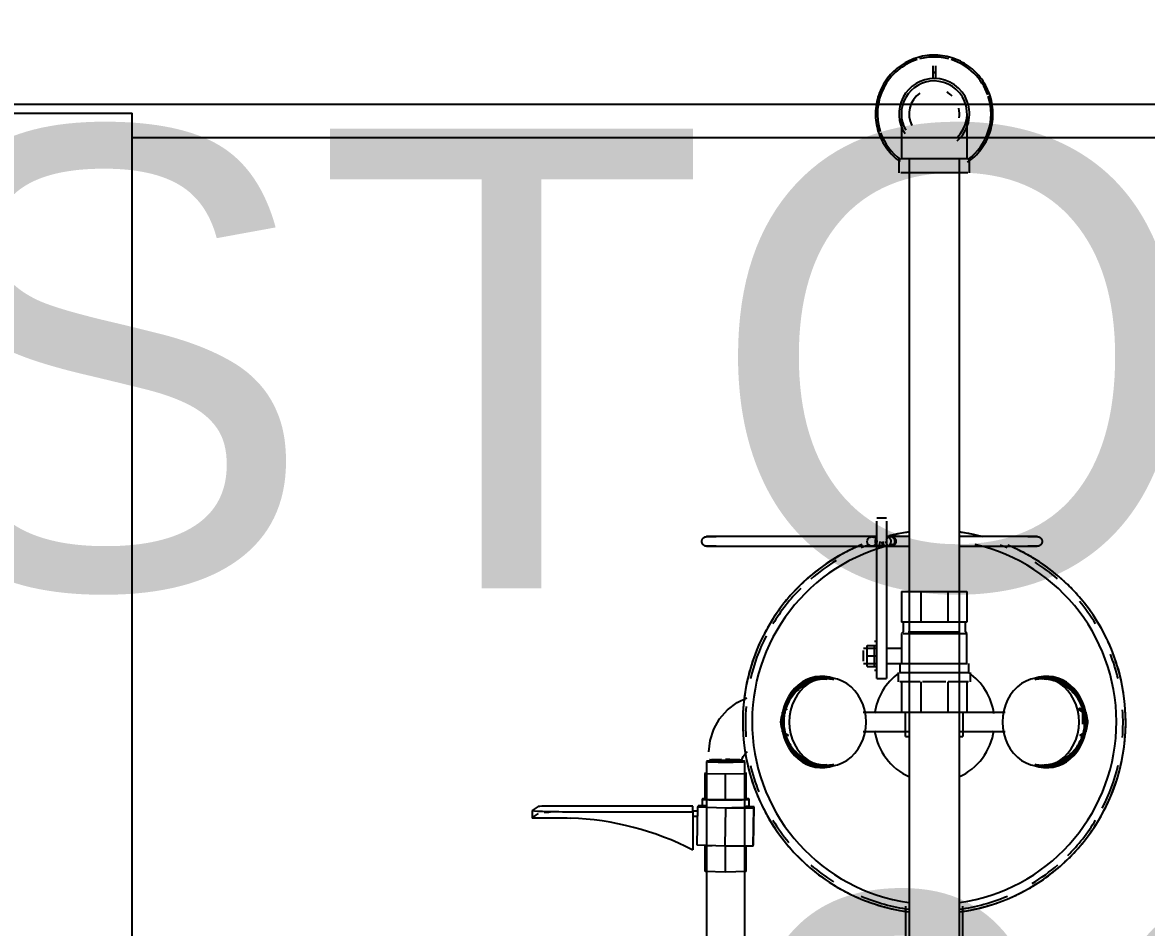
# Model space of a CAD drawing. Extents: x 15525 to 50715, y -3252 to 56414.
# Drawn here: x 38454 to 39199, y 22916 to 23516 of the extents above; entities that cross this region are included whole.
import ezdxf

# ---------------------------------------------------------------- set-up
doc = ezdxf.new("R2010")
doc.units = 0
doc.header["$MEASUREMENT"] = 0
for name, color, linetype in [('A-Wall__Brick', 7, 'CONTINUOUS'), ('H-Fixtures__Sink', 252, 'CONTINUOUS'), ('RM$', 7, 'CONTINUOUS'), ('RM$TXT', 4, 'CONTINUOUS')]:
    doc.layers.add(name, color=color, linetype=linetype)
doc.styles.add('Arial', font='arial.ttf')

msp = doc.modelspace()

# ---------------------------------------------------------------- linework, layer by layer
at = {"layer": 'A-Wall__Brick'}
for p in [(38388.62, 23456.12), (38526.62, 22636.12)]:
    msp.add_line(p, (38526.62, 23456.12), dxfattribs=at)
at = {"layer": 'H-Fixtures__Sink'}
for p, q in [((39057.82, 23485.42), (39057.82, 23487.54)), ((39057.82, 23485.42), (39057.82, 23487.54)), ((39057.82, 23484.39), (39057.82, 23485.42)), ((39057.82, 23484.39), (39057.82, 23485.42)), ((39057.82, 23483.05), (39057.82, 23484.39)), ((39057.82, 23483.05), (39057.82, 23484.39)), ((39057.82, 23482.44), (39057.82, 23483.05)), ((39057.82, 23483.05), (39059.41, 23483.05)), ((39057.82, 23482.44), (39057.82, 23483.05)), ((39059.41, 23483.05), (39057.82, 23483.05)), ((39057.82, 23478.78), (39057.82, 23482.44)), ((39057.82, 23478.78), (39057.82, 23482.44)), ((39059.41, 23487.54), (39059.41, 23485.42)), ((39059.41, 23487.54), (39059.41, 23485.42)), ((39059.41, 23485.42), (39059.41, 23484.39)), ((39059.41, 23485.42), (39059.41, 23484.39)), ((39059.41, 23484.39), (39059.41, 23483.05)), ((39059.41, 23484.39), (39059.41, 23483.05)), ((39059.41, 23483.05), (39059.41, 23482.44)), ((39059.41, 23483.05), (39059.41, 23482.44)), ((39059.41, 23482.44), (39059.41, 23478.78)), ((39059.41, 23482.44), (39059.41, 23478.78)), ((39035.23, 23425.97), (39035.23, 23416.45)), ((39036.37, 23425.97), (39058.62, 23425.97)), ((39041.92, 23425.97), (39041.92, 22853.56)), ((39058.62, 23425.97), (39080.86, 23425.97)), ((39075.32, 22853.56), (39075.32, 23425.97)), ((39082.01, 23416.45), (39082.01, 23425.97)), ((39058.62, 23416.45), (39036.37, 23416.45)), ((39080.86, 23416.45), (39058.62, 23416.45)), ((39026.87, 23187.53), (39020.52, 23187.53)), ((39020.52, 23172.2), (39020.52, 23185.67)), ((39020.52, 23185.67), (39020.52, 23185.67)), ((39026.87, 23185.67), (39026.87, 23185.67)), ((39026.87, 23185.67), (39026.87, 23172.2)), ((39017.34, 23175.33), (38908.54, 23175.33)), ((38908.54, 23168.98), (39017.34, 23168.98)), ((39020.52, 23175.33), (38914.04, 23175.33)), ((38914.04, 23168.98), (39042.49, 23168.98)), ((39020.52, 23163.22), (39020.52, 23172.2)), ((39020.52, 23172.2), (39020.52, 23172.2)), ((39020.52, 23168.99), (39020.52, 23172.2)), ((39022.21, 23168.98), (39042.49, 23168.98)), ((39042.49, 23175.33), (39026.87, 23175.33)), ((39042.49, 23175.33), (39026.87, 23175.33)), ((39029.55, 23175.33), (39026.87, 23175.33)), ((39026.87, 23172.2), (39026.87, 23163.22)), ((39026.87, 23172.2), (39026.87, 23172.2)), ((39026.87, 23172.2), (39026.87, 23168.99)), ((39026.87, 23168.98), (39029.55, 23168.98)), ((39126.14, 23175.33), (39074.75, 23175.33)), ((39120.64, 23175.33), (39074.75, 23175.33)), ((39074.75, 23168.98), (39126.14, 23168.98)), ((39074.75, 23168.98), (39120.64, 23168.98)), ((39020.52, 23081.27), (39020.52, 23163.22)), ((39026.87, 23163.22), (39026.87, 23081.27)), ((39036.99, 23139.04), (39049.66, 23139.04)), ((39036.99, 23139.04), (39036.99, 23118.72)), ((39049.66, 23139.04), (39067.58, 23139.04)), ((39049.66, 23139.04), (39049.66, 23118.72)), ((39067.58, 23139.04), (39080.25, 23139.04)), ((39067.58, 23139.04), (39067.58, 23118.72)), ((39080.25, 23139.04), (39080.25, 23118.72)), ((39049.66, 23118.72), (39036.99, 23118.72)), ((39037.98, 23118.72), (39037.98, 23112.18)), ((39067.58, 23118.72), (39049.66, 23118.72)), ((39080.25, 23118.72), (39067.58, 23118.72)), ((39079.26, 23112.18), (39079.26, 23118.72)), ((39037.98, 23112.18), (39036.9, 23111.1)), ((39036.9, 23111.1), (39036.9, 23091.29)), ((39037.96, 23111.1), (39058.62, 23111.1)), ((39041.42, 23112.18), (39058.62, 23112.18)), ((39058.62, 23112.18), (39075.82, 23112.18)), ((39058.62, 23111.1), (39079.27, 23111.1)), ((39080.34, 23111.1), (39079.26, 23112.18)), ((39080.34, 23091.29), (39080.34, 23111.1)), ((39014.17, 23096.24), (39014.17, 23103.22)), ((39014.17, 23103.22), (39020.52, 23103.22)), ((39020.52, 23105.76), (39018.93, 23105.76)), ((39018.93, 23096.24), (39018.93, 23102.97)), ((39020.52, 23101.18), (39011.75, 23101.18)), ((39011.75, 23096.24), (39011.75, 23099.73)), ((39011.75, 23092.74), (39011.75, 23096.24)), ((39014.17, 23089.25), (39014.17, 23096.24)), ((39014.17, 23096.24), (39020.52, 23096.24)), ((39018.93, 23089.5), (39018.93, 23096.24)), ((39036.99, 23101.18), (39026.87, 23101.18)), ((39036.99, 23099.73), (39036.99, 23096.24)), ((39036.99, 23096.24), (39036.99, 23092.74)), ((39011.75, 23091.29), (39020.52, 23091.29)), ((39014.17, 23089.25), (39020.52, 23089.25)), ((39018.93, 23086.71), (39020.52, 23086.71)), ((39026.87, 23091.29), (39036.99, 23091.29)), ((39035.76, 23091.29), (39035.76, 23085.32)), ((39036.88, 23091.29), (39058.62, 23091.29)), ((39058.62, 23091.29), (39080.36, 23091.29)), ((39081.48, 23085.32), (39081.48, 23091.29)), ((38984.14, 23082.64), (38983.74, 23082.64)), ((38987.95, 23081.79), (38984.14, 23081.79)), ((39020.52, 23081.27), (39026.87, 23081.27)), ((39034.62, 23085.32), (39034.62, 23078.97)), ((39035.79, 23085.32), (39058.62, 23085.32)), ((39049.29, 23078.97), (39035.79, 23078.97)), ((39036.99, 23078.97), (39036.99, 23058.65)), ((39049.66, 23078.97), (39049.66, 23058.65)), ((39058.62, 23078.97), (39050.95, 23078.97)), ((39058.62, 23085.32), (39081.45, 23085.32)), ((39066.29, 23078.97), (39058.62, 23078.97)), ((39067.58, 23078.97), (39067.58, 23058.65)), ((39081.45, 23078.97), (39067.94, 23078.97)), ((39080.25, 23078.97), (39080.25, 23058.65)), ((39082.62, 23078.97), (39082.62, 23085.32)), ((39133.09, 23081.79), (39129.28, 23081.79)), ((39133.49, 23082.64), (39133.09, 23082.64)), ((38958.03, 23058.84), (38961.35, 23061.05)), ((38958.03, 23046.01), (38958.03, 23058.84)), ((38958.03, 23058.84), (38960.17, 23058.84)), ((39036.99, 23058.77), (39011.6, 23058.77)), ((39049.66, 23058.65), (39036.99, 23058.65)), ((39039.59, 23042.9), (39039.59, 23059.16)), ((39067.58, 23058.65), (39049.66, 23058.65)), ((39080.25, 23058.65), (39067.58, 23058.65)), ((39077.69, 23059.16), (39077.69, 23042.9)), ((39105.63, 23058.77), (39080.25, 23058.77)), ((39157.06, 23058.84), (39153.35, 23061.31)), ((39154.71, 23061.83), (39159.2, 23058.84)), ((39157.06, 23050.91), (39157.06, 23058.84)), ((39159.2, 23058.84), (39157.06, 23058.84)), ((39159.2, 23058.84), (39159.2, 23046.01)), ((38962.29, 23043.16), (38958.03, 23046.01)), ((38958.03, 23046.01), (38960.17, 23046.01)), ((39011.6, 23046.07), (39042.49, 23046.07)), ((39039.59, 23043.22), (39039.59, 23042.9)), ((39039.59, 23042.9), (39042.49, 23042.9)), ((39074.75, 23046.07), (39105.63, 23046.07)), ((39074.75, 23042.9), (39077.69, 23042.9)), ((39077.69, 23042.9), (39077.69, 23043.22)), ((39159.2, 23046.01), (39154.94, 23043.16)), ((39159.2, 23046.01), (39157.06, 23046.01)), ((38907.59, 23026.26), (38907.59, 22873.9)), ((38932.99, 22873.9), (38932.99, 23026.26)), ((38983.74, 23022.2), (38984.14, 23022.2)), ((38984.14, 23023.06), (38987.95, 23023.06)), ((39129.28, 23023.06), (39133.09, 23023.06)), ((39133.09, 23022.2), (39133.49, 23022.2)), ((38906.8, 23018.85), (38906.8, 23018.34)), ((38906.8, 23018.34), (38920.29, 23018.08)), ((38906.8, 23000.98), (38906.8, 23018.34)), ((38920.29, 23018.08), (38933.79, 23018.34)), ((38920.29, 23000.73), (38920.29, 23018.08)), ((38933.79, 23018.34), (38933.79, 23018.85)), ((38933.79, 23000.98), (38933.79, 23018.34)), ((38904.71, 23001.24), (38904.71, 22996.18)), ((38920.29, 23000.73), (38906.8, 23000.98)), ((38933.79, 23000.98), (38920.29, 23000.73)), ((38935.88, 22996.18), (38935.88, 23001.24)), ((38791.92, 22993.78), (38791.92, 22988.93)), ((38795.91, 22996.32), (38791.95, 22993.83)), ((38898.5, 22996.72), (38808.59, 22996.72)), ((38817.32, 22992.94), (38898.5, 22992.94)), ((38898.5, 22992.94), (38898.5, 22996.72)), ((38901.81, 22993.22), (38898.5, 22993.22)), ((38898.5, 22992.94), (38898.5, 22967.56)), ((38898.5, 22990.04), (38901.76, 22990.04)), ((38901.45, 22970.78), (38901.86, 22996.17)), ((38902.04, 22996.78), (38901.86, 22996.17)), ((38901.86, 22996.17), (38920.32, 22995.56)), ((38908.22, 22996.78), (38902.04, 22996.78)), ((38919.91, 22970.17), (38920.32, 22995.56)), ((38920.32, 22995.56), (38938.96, 22995.56)), ((38939.14, 22996.17), (38932.56, 22996.39)), ((38938.55, 22970.17), (38938.96, 22995.56)), ((38938.73, 22970.78), (38939.14, 22996.17)), ((38938.96, 22995.56), (38939.14, 22996.17)), ((38919.91, 22970.17), (38901.45, 22970.78)), ((38906.8, 22970.54), (38911.33, 22970.45)), ((38906.8, 22953.19), (38906.8, 22970.54)), ((38938.55, 22970.17), (38919.91, 22970.17)), ((38920.29, 22952.93), (38920.29, 22970.17)), ((38933.79, 22953.19), (38933.79, 22970.17)), ((38920.29, 22952.93), (38906.8, 22953.19)), ((38933.79, 22953.19), (38920.29, 22952.93)), ((39039.57, 22930.41), (39039.57, 22852.96)), ((39077.67, 22852.96), (39077.67, 22930.41))]:
    msp.add_line(p, q, dxfattribs=at)
at = {"layer": 'H-Fixtures__Sink', "flags": 128}
for points in [[(39058.62, 23494.59), (39057.06, 23494.56), (39055.51, 23494.46), (39053.96, 23494.31), (39052.41, 23494.09), (39050.88, 23493.81), (39049.36, 23493.47), (39047.86, 23493.07), (39046.37, 23492.61), (39044.9, 23492.09), (39043.45, 23491.51), (39042.03, 23490.88), (39040.64, 23490.19), (39039.27, 23489.44), (39037.93, 23488.64), (39036.63, 23487.79), (39035.36, 23486.88), (39034.13, 23485.93), (39032.94, 23484.92), (39031.79, 23483.87), (39030.68, 23482.78), (39029.62, 23481.64), (39028.6, 23480.46), (39027.64, 23479.24), (39026.72, 23477.98), (39025.85, 23476.69), (39025.03, 23475.36), (39024.27, 23474), (39023.57, 23472.61), (39022.92, 23471.2), (39022.32, 23469.76), (39021.79, 23468.29), (39021.31, 23466.81), (39020.89, 23465.31), (39020.54, 23463.79), (39020.24, 23462.27), (39020.01, 23460.73), (39019.84, 23459.18), (39019.73, 23457.62), (39019.68, 23456.07), (39019.69, 23454.51), (39019.77, 23452.95), (39019.91, 23451.4), (39020.11, 23449.86), (39020.37, 23448.32), (39020.69, 23446.8), (39021.08, 23445.29), (39021.52, 23443.8), (39022.03, 23442.32), (39022.59, 23440.87), (39023.21, 23439.44), (39023.88, 23438.04), (39024.62, 23436.66), (39025.4, 23435.32), (39026.24, 23434.01), (39027.13, 23432.73), (39028.08, 23431.49), (39029.07, 23430.29), (39030.1, 23429.13), (39031.19, 23428.01), (39032.31, 23426.93), (39033.48, 23425.9), (39034.69, 23424.92), (39035.94, 23423.99)], [(39080.61, 23423.51), (39081.87, 23424.41), (39083.1, 23425.37), (39084.3, 23426.37), (39085.45, 23427.42), (39086.55, 23428.52), (39087.62, 23429.65), (39088.63, 23430.83), (39089.6, 23432.05), (39090.52, 23433.31), (39091.39, 23434.61), (39092.2, 23435.93), (39092.96, 23437.29), (39093.67, 23438.68), (39094.32, 23440.1), (39094.91, 23441.54), (39095.45, 23443), (39095.92, 23444.48), (39096.34, 23445.98), (39096.7, 23447.5), (39096.99, 23449.03), (39097.23, 23450.57), (39097.4, 23452.12), (39097.51, 23453.67), (39097.56, 23455.23), (39097.54, 23456.78), (39097.47, 23458.34), (39097.33, 23459.89), (39097.13, 23461.44), (39096.86, 23462.97), (39096.54, 23464.49), (39096.16, 23466), (39095.71, 23467.5), (39095.21, 23468.97), (39094.65, 23470.42), (39094.03, 23471.85), (39093.35, 23473.25), (39092.62, 23474.63), (39091.83, 23475.97), (39090.99, 23477.29), (39090.1, 23478.56), (39089.16, 23479.8), (39088.17, 23481.01), (39087.13, 23482.17), (39086.05, 23483.29), (39084.92, 23484.36), (39083.75, 23485.39), (39082.54, 23486.37), (39081.29, 23487.3), (39080.01, 23488.19), (39078.69, 23489.02), (39077.34, 23489.79), (39075.96, 23490.51), (39074.55, 23491.18), (39073.12, 23491.79), (39071.66, 23492.34), (39070.19, 23492.83), (39068.69, 23493.26), (39067.18, 23493.64), (39065.65, 23493.95), (39064.11, 23494.2), (39062.57, 23494.39), (39061.02, 23494.51), (39059.46, 23494.58), (39058.62, 23494.59)], [(39036.83, 23455.65), (39036.83, 23455.62), (39036.83, 23455.55), (39036.83, 23455.43), (39036.83, 23455.27), (39036.83, 23455.05), (39036.83, 23454.8), (39036.83, 23454.49), (39036.83, 23454.14), (39036.83, 23453.74), (39036.83, 23453.3), (39036.83, 23452.82), (39036.83, 23452.29), (39036.83, 23451.72), (39036.83, 23451.11), (39036.83, 23450.46), (39036.83, 23449.77), (39036.83, 23449.05), (39036.83, 23448.28), (39036.83, 23447.48), (39036.83, 23446.65), (39036.83, 23445.78), (39036.83, 23444.88), (39036.83, 23443.95), (39036.83, 23442.99), (39036.83, 23442.01), (39036.83, 23440.99), (39036.83, 23439.96), (39036.83, 23438.9), (39036.83, 23437.82), (39036.83, 23436.72), (39036.83, 23435.61), (39036.83, 23434.48), (39036.83, 23433.34), (39036.83, 23432.18), (39036.83, 23431.02), (39036.83, 23429.84), (39036.83, 23428.66), (39036.83, 23427.48), (39036.83, 23426.29), (39036.83, 23425.97)], [(39080.4, 23425.97), (39080.4, 23427.16), (39080.4, 23428.34), (39080.4, 23429.52), (39080.4, 23430.7), (39080.4, 23431.87), (39080.4, 23433.03), (39080.4, 23434.17), (39080.4, 23435.31), (39080.4, 23436.43), (39080.4, 23437.53), (39080.4, 23438.61), (39080.4, 23439.67), (39080.4, 23440.72), (39080.4, 23441.73), (39080.4, 23442.73), (39080.4, 23443.69), (39080.4, 23444.63), (39080.4, 23445.54), (39080.4, 23446.42), (39080.4, 23447.26), (39080.4, 23448.07), (39080.4, 23448.84), (39080.4, 23449.58), (39080.4, 23450.28), (39080.4, 23450.94), (39080.4, 23451.56), (39080.4, 23452.14), (39080.4, 23452.68), (39080.4, 23453.18), (39080.4, 23453.63), (39080.4, 23454.04), (39080.4, 23454.4), (39080.4, 23454.72), (39080.4, 23454.99), (39080.4, 23455.21), (39080.4, 23455.39), (39080.4, 23455.52), (39080.4, 23455.61), (39080.4, 23455.64)], [(39042.49, 23178.38), (39038.38, 23177.8), (39033.39, 23176.89), (39028.43, 23175.78)], [(39090.99, 23175.22), (39086.53, 23176.32), (39081.55, 23177.33), (39076.54, 23178.15)], [(38904.52, 23172.15), (38904.52, 23172.28), (38904.53, 23172.4), (38904.54, 23172.53), (38904.56, 23172.66), (38904.58, 23172.78), (38904.61, 23172.91), (38904.64, 23173.03), (38904.68, 23173.15), (38904.72, 23173.27), (38904.77, 23173.39), (38904.82, 23173.5), (38904.88, 23173.62), (38904.94, 23173.73), (38905, 23173.84), (38905.07, 23173.94), (38905.14, 23174.05), (38905.22, 23174.15), (38905.3, 23174.24), (38905.39, 23174.34), (38905.48, 23174.43), (38905.57, 23174.52), (38905.67, 23174.6), (38905.77, 23174.68), (38905.87, 23174.75), (38905.98, 23174.82), (38906.08, 23174.89), (38906.2, 23174.95), (38906.31, 23175.01), (38906.42, 23175.06), (38906.54, 23175.11), (38906.66, 23175.15), (38906.78, 23175.19), (38906.9, 23175.23), (38907.03, 23175.26), (38907.15, 23175.28), (38907.28, 23175.3), (38907.4, 23175.31), (38907.53, 23175.32), (38907.66, 23175.33), (38907.69, 23175.33)], [(38907.69, 23168.98), (38907.56, 23168.98), (38907.44, 23168.99), (38907.31, 23169), (38907.19, 23169.02), (38907.06, 23169.04), (38906.94, 23169.07), (38906.81, 23169.1), (38906.69, 23169.14), (38906.57, 23169.18), (38906.46, 23169.23), (38906.34, 23169.28), (38906.23, 23169.33), (38906.11, 23169.4), (38906.01, 23169.46), (38905.9, 23169.53), (38905.8, 23169.6), (38905.7, 23169.68), (38905.6, 23169.76), (38905.5, 23169.85), (38905.41, 23169.94), (38905.33, 23170.03), (38905.24, 23170.13), (38905.17, 23170.23), (38905.09, 23170.33), (38905.02, 23170.44), (38904.95, 23170.54), (38904.89, 23170.65), (38904.83, 23170.77), (38904.78, 23170.88), (38904.73, 23171), (38904.69, 23171.12), (38904.65, 23171.24), (38904.62, 23171.36), (38904.59, 23171.49), (38904.56, 23171.61), (38904.54, 23171.74), (38904.53, 23171.86), (38904.52, 23171.99), (38904.52, 23172.12), (38904.52, 23172.15)], [(38908.54, 23175.33), (38908.42, 23175.33), (38908.31, 23175.33), (38908.2, 23175.33), (38908.11, 23175.33), (38908.02, 23175.33), (38907.95, 23175.33), (38907.88, 23175.33), (38907.82, 23175.33), (38907.78, 23175.33), (38907.74, 23175.33), (38907.71, 23175.33), (38907.7, 23175.33), (38907.69, 23175.33)], [(38907.69, 23175.33), (38907.7, 23175.33), (38907.71, 23175.33), (38907.74, 23175.33), (38907.77, 23175.33), (38907.82, 23175.33), (38907.87, 23175.33), (38907.94, 23175.33), (38908.01, 23175.33), (38908.1, 23175.33), (38908.19, 23175.33), (38908.3, 23175.33), (38908.41, 23175.33), (38908.53, 23175.33), (38908.66, 23175.33), (38908.8, 23175.33), (38908.95, 23175.33), (38909.1, 23175.33), (38909.27, 23175.33), (38909.44, 23175.33), (38909.62, 23175.33), (38909.8, 23175.33), (38910, 23175.33), (38910.19, 23175.33), (38910.4, 23175.33), (38910.61, 23175.33), (38910.83, 23175.33), (38911.05, 23175.33), (38911.27, 23175.33), (38911.51, 23175.33), (38911.74, 23175.33), (38911.98, 23175.33), (38912.22, 23175.33), (38912.47, 23175.33), (38912.71, 23175.33), (38912.96, 23175.33), (38913.21, 23175.33), (38913.47, 23175.33), (38913.72, 23175.33), (38913.97, 23175.33), (38914.04, 23175.33)], [(38914.04, 23168.98), (38913.79, 23168.98), (38913.53, 23168.98), (38913.28, 23168.98), (38913.03, 23168.98), (38912.78, 23168.98), (38912.53, 23168.98), (38912.29, 23168.98), (38912.04, 23168.98), (38911.8, 23168.98), (38911.57, 23168.98), (38911.34, 23168.98), (38911.11, 23168.98), (38910.89, 23168.98), (38910.67, 23168.98), (38910.46, 23168.98), (38910.25, 23168.98), (38910.05, 23168.98), (38909.85, 23168.98), (38909.67, 23168.98), (38909.49, 23168.98), (38909.31, 23168.98), (38909.15, 23168.98), (38908.99, 23168.98), (38908.84, 23168.98), (38908.7, 23168.98), (38908.57, 23168.98), (38908.44, 23168.98), (38908.33, 23168.98), (38908.22, 23168.98), (38908.12, 23168.98), (38908.04, 23168.98), (38907.96, 23168.98), (38907.89, 23168.98), (38907.83, 23168.98), (38907.78, 23168.98), (38907.75, 23168.98), (38907.72, 23168.98), (38907.7, 23168.98), (38907.69, 23168.98)], [(38907.69, 23168.98), (38907.7, 23168.98), (38907.71, 23168.98), (38907.74, 23168.98), (38907.77, 23168.98), (38907.82, 23168.98), (38907.87, 23168.98), (38907.94, 23168.98), (38908.01, 23168.98), (38908.1, 23168.98), (38908.19, 23168.98), (38908.3, 23168.98), (38908.41, 23168.98), (38908.53, 23168.98), (38908.54, 23168.98)], [(39008.46, 23169.08), (39004.52, 23167.32), (38999.97, 23165.07), (38995.51, 23162.63), (38991.16, 23160.02), (38986.91, 23157.24), (38982.77, 23154.29), (38978.76, 23151.17), (38974.88, 23147.9), (38971.13, 23144.48), (38967.51, 23140.9), (38964.05, 23137.19), (38960.73, 23133.34), (38957.58, 23129.36), (38954.58, 23125.26), (38951.75, 23121.04), (38949.09, 23116.71), (38946.61, 23112.28), (38944.31, 23107.75), (38942.18, 23103.14), (38940.25, 23098.44), (38938.5, 23093.67), (38936.95, 23088.83), (38935.59, 23083.94), (38934.43, 23078.99), (38933.47, 23074.01), (38932.7, 23068.99), (38932.14, 23063.94), (38931.78, 23058.87), (38931.63, 23053.79), (38931.67, 23048.71), (38931.92, 23043.64), (38932.37, 23038.58), (38933.03, 23033.54), (38933.88, 23028.54), (38934.94, 23023.57), (38936.19, 23018.64), (38937.64, 23013.78), (38939.28, 23008.97), (38941.12, 23004.23), (38943.14, 22999.57), (38945.34, 22995), (38947.73, 22990.51), (38950.29, 22986.13), (38953.03, 22981.85), (38955.94, 22977.68), (38959.01, 22973.64), (38962.24, 22969.72), (38965.62, 22965.93), (38969.16, 22962.28), (38972.83, 22958.77), (38976.65, 22955.42), (38980.59, 22952.22), (38984.66, 22949.18), (38988.85, 22946.3), (38993.15, 22943.6), (38997.55, 22941.07), (39002.06, 22938.71), (39006.65, 22936.54), (39011.32, 22934.56), (39016.07, 22932.76), (39020.89, 22931.15), (39025.77, 22929.74), (39030.71, 22928.53), (39035.68, 22927.51), (39040.7, 22926.69)], [(39020.52, 23175.33), (39020.3, 23175.33), (39020.09, 23175.33), (39019.88, 23175.33), (39019.68, 23175.33), (39019.49, 23175.33), (39019.3, 23175.33), (39019.12, 23175.33), (39018.95, 23175.33), (39018.78, 23175.33), (39018.63, 23175.33), (39018.48, 23175.33), (39018.34, 23175.33), (39018.21, 23175.33), (39018.08, 23175.33), (39017.97, 23175.33), (39017.86, 23175.33), (39017.77, 23175.33), (39017.68, 23175.33), (39017.6, 23175.33), (39017.54, 23175.33), (39017.48, 23175.33), (39017.43, 23175.33), (39017.39, 23175.33), (39017.37, 23175.33), (39017.35, 23175.33), (39017.34, 23175.33)], [(39017.34, 23168.98), (39017.35, 23168.98), (39017.36, 23168.98), (39017.39, 23168.98), (39017.42, 23168.98), (39017.47, 23168.98), (39017.53, 23168.98), (39017.59, 23168.98), (39017.67, 23168.98), (39017.75, 23168.98), (39017.84, 23168.98), (39017.95, 23168.98), (39018.06, 23168.98), (39018.18, 23168.98), (39018.31, 23168.98), (39018.45, 23168.98), (39018.6, 23168.98), (39018.76, 23168.98), (39018.92, 23168.98), (39019.09, 23168.98), (39019.27, 23168.98), (39019.45, 23168.98), (39019.65, 23168.98), (39019.85, 23168.98), (39020.05, 23168.98), (39020.26, 23168.98), (39020.48, 23168.98), (39020.52, 23168.98)], [(39026.87, 23168.98), (39027.09, 23168.98), (39027.3, 23168.98), (39027.5, 23168.98), (39027.7, 23168.98), (39027.9, 23168.98), (39028.08, 23168.98), (39028.26, 23168.98), (39028.44, 23168.98), (39028.6, 23168.98), (39028.76, 23168.98), (39028.91, 23168.98), (39029.05, 23168.98), (39029.18, 23168.98), (39029.3, 23168.98), (39029.42, 23168.98), (39029.52, 23168.98), (39029.62, 23168.98), (39029.71, 23168.98), (39029.78, 23168.98), (39029.85, 23168.98), (39029.91, 23168.98), (39029.95, 23168.98), (39029.99, 23168.98), (39030.02, 23168.98), (39030.04, 23168.98), (39030.04, 23168.98)], [(39030.04, 23175.33), (39030.04, 23175.33), (39030.02, 23175.33), (39030, 23175.33), (39029.96, 23175.33), (39029.92, 23175.33), (39029.86, 23175.33), (39029.8, 23175.33), (39029.72, 23175.33), (39029.64, 23175.33), (39029.54, 23175.33), (39029.44, 23175.33), (39029.33, 23175.33), (39029.2, 23175.33), (39029.07, 23175.33), (39028.93, 23175.33), (39028.79, 23175.33), (39028.63, 23175.33), (39028.47, 23175.33), (39028.3, 23175.33), (39028.12, 23175.33), (39027.93, 23175.33), (39027.74, 23175.33), (39027.54, 23175.33), (39027.33, 23175.33), (39027.12, 23175.33), (39026.91, 23175.33)], [(39029.55, 23175.33), (39029.65, 23175.33), (39029.73, 23175.33), (39029.8, 23175.33), (39029.87, 23175.33), (39029.92, 23175.33), (39029.97, 23175.33), (39030, 23175.33), (39030.02, 23175.33), (39030.04, 23175.33)], [(39030.04, 23168.98), (39030.04, 23168.98), (39030.02, 23168.98), (39030, 23168.98), (39029.96, 23168.98), (39029.92, 23168.98), (39029.86, 23168.98), (39029.8, 23168.98), (39029.72, 23168.98), (39029.64, 23168.98), (39029.55, 23168.98)], [(39030.04, 23175.33), (39030.17, 23175.32), (39030.3, 23175.32), (39030.42, 23175.3), (39030.55, 23175.29), (39030.67, 23175.26), (39030.8, 23175.23), (39030.92, 23175.2), (39031.04, 23175.16), (39031.16, 23175.12), (39031.28, 23175.08), (39031.4, 23175.02), (39031.51, 23174.97), (39031.62, 23174.91), (39031.73, 23174.84), (39031.84, 23174.77), (39031.94, 23174.7), (39032.04, 23174.62), (39032.14, 23174.54), (39032.23, 23174.45), (39032.32, 23174.36), (39032.41, 23174.27), (39032.49, 23174.17), (39032.57, 23174.07), (39032.64, 23173.97), (39032.71, 23173.87), (39032.78, 23173.76), (39032.84, 23173.65), (39032.9, 23173.53), (39032.95, 23173.42), (39033, 23173.3), (39033.05, 23173.18), (39033.08, 23173.06), (39033.12, 23172.94), (39033.15, 23172.82), (39033.17, 23172.69), (39033.19, 23172.57), (39033.2, 23172.44), (39033.21, 23172.31), (39033.22, 23172.19), (39033.22, 23172.15)], [(39033.22, 23172.15), (39033.22, 23172.02), (39033.21, 23171.9), (39033.2, 23171.77), (39033.18, 23171.65), (39033.15, 23171.52), (39033.13, 23171.4), (39033.09, 23171.27), (39033.06, 23171.15), (39033.01, 23171.03), (39032.97, 23170.91), (39032.92, 23170.8), (39032.86, 23170.68), (39032.8, 23170.57), (39032.73, 23170.46), (39032.66, 23170.36), (39032.59, 23170.25), (39032.51, 23170.15), (39032.43, 23170.06), (39032.34, 23169.96), (39032.26, 23169.87), (39032.16, 23169.79), (39032.07, 23169.7), (39031.97, 23169.62), (39031.86, 23169.55), (39031.76, 23169.48), (39031.65, 23169.41), (39031.54, 23169.35), (39031.43, 23169.29), (39031.31, 23169.24), (39031.19, 23169.19), (39031.07, 23169.15), (39030.95, 23169.11), (39030.83, 23169.08), (39030.71, 23169.05), (39030.58, 23169.02), (39030.46, 23169), (39030.33, 23168.99), (39030.2, 23168.98), (39030.08, 23168.98), (39030.04, 23168.98)], [(39120.64, 23175.33), (39120.9, 23175.33), (39121.15, 23175.33), (39121.4, 23175.33), (39121.66, 23175.33), (39121.91, 23175.33), (39122.15, 23175.33), (39122.4, 23175.33), (39122.64, 23175.33), (39122.88, 23175.33), (39123.12, 23175.33), (39123.35, 23175.33), (39123.58, 23175.33), (39123.8, 23175.33), (39124.02, 23175.33), (39124.23, 23175.33), (39124.44, 23175.33), (39124.64, 23175.33), (39124.83, 23175.33), (39125.02, 23175.33), (39125.2, 23175.33), (39125.37, 23175.33), (39125.54, 23175.33), (39125.7, 23175.33), (39125.85, 23175.33), (39125.99, 23175.33), (39126.12, 23175.33), (39126.24, 23175.33), (39126.36, 23175.33), (39126.47, 23175.33), (39126.56, 23175.33), (39126.65, 23175.33), (39126.73, 23175.33), (39126.8, 23175.33), (39126.85, 23175.33), (39126.9, 23175.33), (39126.94, 23175.33), (39126.97, 23175.33), (39126.99, 23175.33), (39126.99, 23175.33)], [(39126.99, 23168.98), (39126.99, 23168.98), (39126.97, 23168.98), (39126.95, 23168.98), (39126.91, 23168.98), (39126.87, 23168.98), (39126.81, 23168.98), (39126.75, 23168.98), (39126.67, 23168.98), (39126.59, 23168.98), (39126.49, 23168.98), (39126.39, 23168.98), (39126.28, 23168.98), (39126.16, 23168.98), (39126.02, 23168.98), (39125.89, 23168.98), (39125.74, 23168.98), (39125.58, 23168.98), (39125.42, 23168.98), (39125.25, 23168.98), (39125.07, 23168.98), (39124.88, 23168.98), (39124.69, 23168.98), (39124.49, 23168.98), (39124.29, 23168.98), (39124.08, 23168.98), (39123.86, 23168.98), (39123.64, 23168.98), (39123.41, 23168.98), (39123.18, 23168.98), (39122.95, 23168.98), (39122.71, 23168.98), (39122.47, 23168.98), (39122.22, 23168.98), (39121.97, 23168.98), (39121.72, 23168.98), (39121.47, 23168.98), (39121.22, 23168.98), (39120.97, 23168.98), (39120.71, 23168.98), (39120.64, 23168.98)], [(39126.99, 23175.33), (39126.99, 23175.33), (39126.97, 23175.33), (39126.95, 23175.33), (39126.91, 23175.33), (39126.87, 23175.33), (39126.81, 23175.33), (39126.75, 23175.33), (39126.67, 23175.33), (39126.59, 23175.33), (39126.49, 23175.33), (39126.39, 23175.33), (39126.28, 23175.33), (39126.16, 23175.33), (39126.14, 23175.33)], [(39126.14, 23168.98), (39126.27, 23168.98), (39126.38, 23168.98), (39126.48, 23168.98), (39126.58, 23168.98), (39126.66, 23168.98), (39126.74, 23168.98), (39126.81, 23168.98), (39126.86, 23168.98), (39126.91, 23168.98), (39126.95, 23168.98), (39126.97, 23168.98), (39126.99, 23168.98), (39126.99, 23168.98)], [(39126.99, 23175.33), (39127.12, 23175.32), (39127.25, 23175.32), (39127.37, 23175.3), (39127.5, 23175.29), (39127.63, 23175.26), (39127.75, 23175.23), (39127.87, 23175.2), (39127.99, 23175.16), (39128.11, 23175.12), (39128.23, 23175.08), (39128.35, 23175.02), (39128.46, 23174.97), (39128.57, 23174.91), (39128.68, 23174.84), (39128.79, 23174.77), (39128.89, 23174.7), (39128.99, 23174.62), (39129.09, 23174.54), (39129.18, 23174.45), (39129.27, 23174.36), (39129.36, 23174.27), (39129.44, 23174.17), (39129.52, 23174.07), (39129.6, 23173.97), (39129.67, 23173.87), (39129.73, 23173.76), (39129.79, 23173.65), (39129.85, 23173.53), (39129.91, 23173.42), (39129.95, 23173.3), (39130, 23173.18), (39130.04, 23173.06), (39130.07, 23172.94), (39130.1, 23172.82), (39130.12, 23172.69), (39130.14, 23172.57), (39130.16, 23172.44), (39130.17, 23172.31), (39130.17, 23172.19), (39130.17, 23172.15)], [(39130.17, 23172.15), (39130.17, 23172.02), (39130.16, 23171.9), (39130.15, 23171.77), (39130.13, 23171.65), (39130.11, 23171.52), (39130.08, 23171.4), (39130.05, 23171.27), (39130.01, 23171.15), (39129.97, 23171.03), (39129.92, 23170.91), (39129.87, 23170.8), (39129.81, 23170.68), (39129.75, 23170.57), (39129.68, 23170.46), (39129.61, 23170.36), (39129.54, 23170.25), (39129.46, 23170.15), (39129.38, 23170.06), (39129.3, 23169.96), (39129.21, 23169.87), (39129.11, 23169.79), (39129.02, 23169.7), (39128.92, 23169.62), (39128.82, 23169.55), (39128.71, 23169.48), (39128.6, 23169.41), (39128.49, 23169.35), (39128.38, 23169.29), (39128.26, 23169.24), (39128.14, 23169.19), (39128.03, 23169.15), (39127.9, 23169.11), (39127.78, 23169.08), (39127.66, 23169.05), (39127.53, 23169.02), (39127.41, 23169), (39127.28, 23168.99), (39127.16, 23168.98), (39127.03, 23168.98), (39126.99, 23168.98)], [(39075.25, 22926.54), (39078.85, 22927.04), (39083.85, 22927.95), (39088.81, 22929.06), (39093.72, 22930.37), (39098.57, 22931.87), (39103.36, 22933.56), (39108.07, 22935.45), (39112.71, 22937.52), (39117.26, 22939.77), (39121.72, 22942.21), (39126.08, 22944.82), (39130.33, 22947.6), (39134.46, 22950.56), (39138.47, 22953.67), (39142.36, 22956.94), (39146.11, 22960.37), (39149.72, 22963.94), (39153.19, 22967.65), (39156.5, 22971.5), (39159.66, 22975.48), (39162.66, 22979.58), (39165.48, 22983.8), (39168.14, 22988.13), (39170.63, 22992.56), (39172.93, 22997.09), (39175.05, 23001.71), (39176.99, 23006.4), (39178.73, 23011.17), (39180.29, 23016.01), (39181.64, 23020.9), (39182.81, 23025.85), (39183.77, 23030.84), (39184.53, 23035.86), (39185.09, 23040.91), (39185.45, 23045.97), (39185.61, 23051.05), (39185.56, 23056.13), (39185.31, 23061.2), (39184.86, 23066.26), (39184.21, 23071.3), (39183.35, 23076.31), (39182.3, 23081.28), (39181.04, 23086.2), (39179.6, 23091.07), (39177.95, 23095.87), (39176.12, 23100.61), (39174.1, 23105.27), (39171.89, 23109.85), (39169.51, 23114.33), (39166.94, 23118.72), (39164.2, 23123), (39161.3, 23127.16), (39158.23, 23131.21), (39155, 23135.13), (39151.61, 23138.92), (39148.08, 23142.57), (39144.4, 23146.07), (39140.59, 23149.43), (39136.64, 23152.63), (39132.57, 23155.67), (39128.39, 23158.54), (39124.09, 23161.25), (39119.68, 23163.78), (39115.18, 23166.13), (39110.59, 23168.3)], [(38988.15, 23080.99), (38986.83, 23080.99), (38985.52, 23080.94), (38984.21, 23080.82), (38982.91, 23080.65), (38981.62, 23080.41), (38980.35, 23080.12), (38979.1, 23079.78), (38977.88, 23079.38), (38976.69, 23078.93), (38975.52, 23078.43), (38974.39, 23077.88), (38973.29, 23077.29), (38972.23, 23076.66), (38971.21, 23075.99), (38970.23, 23075.29), (38969.29, 23074.55), (38968.39, 23073.79), (38967.54, 23073), (38966.72, 23072.18), (38965.95, 23071.34), (38965.22, 23070.48), (38964.54, 23069.6), (38963.89, 23068.71), (38963.29, 23067.8), (38962.72, 23066.88), (38962.2, 23065.95), (38961.72, 23065), (38961.27, 23064.05), (38960.87, 23063.09), (38960.5, 23062.13), (38960.17, 23061.16), (38959.87, 23060.19), (38959.62, 23059.21), (38959.39, 23058.23), (38959.21, 23057.24), (38959.06, 23056.25), (38958.94, 23055.27), (38958.86, 23054.28), (38958.81, 23053.29), (38958.8, 23052.42)], [(39158.43, 23052.42), (39158.41, 23053.41), (39158.36, 23054.4), (39158.28, 23055.39), (39158.16, 23056.38), (39158, 23057.37), (39157.81, 23058.35), (39157.58, 23059.33), (39157.32, 23060.31), (39157.02, 23061.28), (39156.69, 23062.25), (39156.31, 23063.22), (39155.9, 23064.17), (39155.45, 23065.12), (39154.97, 23066.06), (39154.44, 23066.99), (39153.87, 23067.91), (39153.26, 23068.82), (39152.61, 23069.71), (39151.92, 23070.59), (39151.18, 23071.45), (39150.4, 23072.28), (39149.59, 23073.1), (39148.72, 23073.89), (39147.82, 23074.65), (39146.87, 23075.38), (39145.89, 23076.08), (39144.86, 23076.74), (39143.8, 23077.37), (39142.7, 23077.95), (39141.56, 23078.49), (39140.39, 23078.99), (39139.2, 23079.43), (39137.97, 23079.82), (39136.72, 23080.16), (39135.45, 23080.45), (39134.16, 23080.67), (39132.86, 23080.84), (39131.55, 23080.95), (39130.23, 23080.99), (39129.08, 23080.99)], [(38909.24, 23032.6), (38910.04, 23040.22), (38912.41, 23047.58), (38916.28, 23054.42), (38921.52, 23060.43), (38927.92, 23065.35), (38934.25, 23068.48)], [(38956.96, 23052.42), (38956.97, 23052.68), (38956.98, 23052.93), (38957.01, 23053.18), (38957.04, 23053.43), (38957.09, 23053.68), (38957.14, 23053.93), (38957.21, 23054.18), (38957.28, 23054.42), (38957.37, 23054.66), (38957.46, 23054.89), (38957.57, 23055.13), (38957.68, 23055.35), (38957.8, 23055.58), (38957.93, 23055.79), (38958.07, 23056.01), (38958.22, 23056.21), (38958.37, 23056.41), (38958.54, 23056.61), (38958.71, 23056.8), (38958.89, 23056.98), (38959.07, 23057.15), (38959.27, 23057.32), (38959.46, 23057.47)], [(39157.71, 23057.51), (39157.91, 23057.36), (39158.11, 23057.2), (39158.29, 23057.02), (39158.47, 23056.85), (39158.65, 23056.66), (39158.81, 23056.47), (39158.97, 23056.27), (39159.12, 23056.06), (39159.26, 23055.85), (39159.39, 23055.64), (39159.52, 23055.41), (39159.63, 23055.19), (39159.74, 23054.96), (39159.84, 23054.72), (39159.92, 23054.48), (39160, 23054.24), (39160.07, 23054), (39160.13, 23053.75), (39160.18, 23053.5), (39160.21, 23053.25), (39160.24, 23053), (39160.26, 23052.74), (39160.27, 23052.49), (39160.27, 23052.42)], [(38959.52, 23047.33), (38959.32, 23047.48), (38959.12, 23047.65), (38958.94, 23047.82), (38958.76, 23048), (38958.58, 23048.18), (38958.42, 23048.38), (38958.26, 23048.57), (38958.11, 23048.78), (38957.97, 23048.99), (38957.83, 23049.21), (38957.71, 23049.43), (38957.6, 23049.65), (38957.49, 23049.89), (38957.39, 23050.12), (38957.31, 23050.36), (38957.23, 23050.6), (38957.16, 23050.85), (38957.1, 23051.09), (38957.05, 23051.34), (38957.02, 23051.59), (38956.99, 23051.85), (38956.97, 23052.1), (38956.96, 23052.35), (38956.96, 23052.42)], [(38958.8, 23052.42), (38958.82, 23051.43), (38958.87, 23050.44), (38958.95, 23049.45), (38959.07, 23048.46), (38959.23, 23047.48), (38959.42, 23046.49), (38959.65, 23045.51), (38959.91, 23044.53), (38960.21, 23043.56), (38960.54, 23042.59), (38960.92, 23041.63), (38961.33, 23040.67), (38961.78, 23039.72), (38962.26, 23038.78), (38962.79, 23037.85), (38963.36, 23036.93), (38963.97, 23036.02), (38964.62, 23035.13), (38965.31, 23034.25), (38966.05, 23033.4), (38966.83, 23032.56), (38967.64, 23031.75), (38968.51, 23030.96), (38969.41, 23030.19), (38970.35, 23029.46), (38971.34, 23028.76), (38972.37, 23028.1), (38973.43, 23027.47), (38974.53, 23026.89), (38975.67, 23026.35), (38976.84, 23025.86), (38978.03, 23025.41), (38979.26, 23025.02), (38980.51, 23024.68), (38981.78, 23024.4), (38983.07, 23024.17), (38984.37, 23024), (38985.68, 23023.9), (38987, 23023.85), (38988.15, 23023.86)], [(39129.08, 23023.86), (39130.4, 23023.85), (39131.71, 23023.91), (39133.02, 23024.02), (39134.32, 23024.2), (39135.61, 23024.43), (39136.88, 23024.72), (39138.13, 23025.07), (39139.35, 23025.47), (39140.54, 23025.92), (39141.71, 23026.42), (39142.84, 23026.96), (39143.94, 23027.55), (39145, 23028.18), (39146.02, 23028.85), (39147, 23029.55), (39147.94, 23030.29), (39148.83, 23031.05), (39149.69, 23031.85), (39150.51, 23032.66), (39151.28, 23033.5), (39152.01, 23034.36), (39152.69, 23035.24), (39153.34, 23036.14), (39153.94, 23037.04), (39154.51, 23037.97), (39155.03, 23038.9), (39155.51, 23039.84), (39155.96, 23040.79), (39156.36, 23041.75), (39156.73, 23042.71), (39157.06, 23043.68), (39157.36, 23044.66), (39157.61, 23045.64), (39157.84, 23046.62), (39158.02, 23047.6), (39158.17, 23048.59), (39158.29, 23049.58), (39158.37, 23050.57), (39158.42, 23051.56), (39158.43, 23052.42)], [(39160.27, 23052.42), (39160.26, 23052.17), (39160.25, 23051.91), (39160.22, 23051.66), (39160.19, 23051.41), (39160.14, 23051.16), (39160.09, 23050.91), (39160.02, 23050.67), (39159.95, 23050.42), (39159.86, 23050.18), (39159.77, 23049.95), (39159.66, 23049.72), (39159.55, 23049.49), (39159.43, 23049.27), (39159.3, 23049.05), (39159.16, 23048.84), (39159.01, 23048.63), (39158.86, 23048.43), (39158.69, 23048.23), (39158.52, 23048.05), (39158.34, 23047.87), (39158.16, 23047.69), (39157.96, 23047.53), (39157.77, 23047.37)], [(38909.63, 23027.34), (38909.99, 23027.43), (38911.06, 23027.52), (38912.75, 23027.59), (38914.96, 23027.65), (38917.53, 23027.68)], [(38930.96, 23027.34), (38930.6, 23027.25), (38929.53, 23027.17), (38927.84, 23027.09), (38925.63, 23027.04), (38923.06, 23027), (38920.29, 23026.99), (38917.53, 23027), (38914.96, 23027.04), (38912.75, 23027.09), (38911.06, 23027.17), (38909.99, 23027.25), (38909.63, 23027.34)], [(38920.29, 23027.69), (38923.06, 23027.68), (38925.63, 23027.65), (38927.84, 23027.59), (38929.53, 23027.52), (38930.6, 23027.43), (38930.96, 23027.34)], [(38930.96, 23027.34), (38931.96, 23029.44), (38933.28, 23031.3), (38934.88, 23032.82)], [(38795.91, 22991.79), (38793.93, 22990.39), (38791.95, 22988.97)]]:
    msp.add_lwpolyline(points, dxfattribs=at)
at = {"layer": 'H-Fixtures__Sink'}
for centre, radius, start, end in [((39058.62, 23455.65), 37.67, 107.51813, 197.95407), ((39058.62, 23455.65), 37.67, 90, 105.03633), ((39058.62, 23455.65), 37.67, 74.96367, 90), ((39058.62, 23455.65), 37.67, 19.41978, 72.48187), ((39058.62, 23455.65), 23.39, 90, 214.12695), ((39058.62, 23455.65), 21.78, 90, 210), ((39058.62, 23455.65), 23.39, 310.48963, 90), ((39058.62, 23455.65), 21.78, 315, 90), ((39058.62, 23455.65), 16.7, 125.12563, 207.37631), ((39058.62, 23455.65), 16.7, 45, 59.64217), ((39058.62, 23455.65), 37.67, 306.41773, 17.95407), ((39058.62, 23455.65), 16.7, 350.6241, 12.70496), ((39058.62, 23455.65), 37.67, 199.41977, 233.58227), ((39058.62, 23052.42), 127, 97.39877, 102.17335), ((39058.62, 23052.42), 127, 78.13993, 82.60123), ((39058.62, 23052.42), 120.83, 102.67652, 261.94892), ((39058.62, 23052.42), 127, 112.11264, 115.41907), ((39058.62, 23052.42), 125.23, 110.46831, 112.80165), ((39058.62, 23052.42), 120.83, 278.01242, 77.05023), ((39058.62, 23052.42), 125.23, 67.28755, 69.56058), ((39058.62, 23052.42), 127, 65.4441, 67.37001), ((39058.62, 23052.42), 127, 119.20018, 133.96339), ((39058.62, 23052.42), 127, 116.01477, 118.58957), ((39058.62, 23052.42), 127, 61.81179, 64.08563), ((39058.62, 23052.42), 127, 58.22808, 60.74209), ((39058.62, 23052.42), 125.23, 121.26234, 130.8579), ((39058.62, 23052.42), 125.23, 49.24652, 57.73687), ((39058.62, 23052.42), 127, 47.04713, 56.47731), ((39058.62, 23052.42), 127, 134.76399, 150.58707), ((39058.62, 23052.42), 125.23, 134.97561, 148.71567), ((39058.62, 23052.42), 127, 43.89072, 46.46448), ((39058.62, 23052.42), 127, 40.17399, 42.87888), ((39058.62, 23052.42), 125.23, 31.28433, 39.69845), ((39058.62, 23052.42), 127, 29.41293, 38.52452), ((39058.62, 23052.42), 127, 151.29042, 169.48212), ((39058.62, 23052.42), 125.23, 152.82334, 166.80817), ((39058.62, 23052.42), 127, 25.82209, 28.70958), ((39058.62, 23052.42), 127, 22.32986, 24.87726), ((39058.62, 23052.42), 125.23, 13.28998, 21.0669), ((39058.62, 23052.42), 127, 11.46767, 20.47127), ((39058.61, 23052.42), 39.97, 125.82863, 171.97543), ((39058.61, 23052.42), 39.97, 8.02457, 55.10676), ((39058.62, 23052.42), 127, 170.24305, 172.69967), ((39058.62, 23052.42), 127, 8.50059, 10.09688), ((39058.62, 23052.42), 127, 173.36332, 184.48334), ((39058.62, 23052.42), 125.23, 175.2792, 184.49828), ((39058.62, 23052.42), 125.23, 355.2792, 3.72324), ((39058.62, 23052.42), 127, 353.36332, 2.98841), ((39058.61, 23052.42), 39.97, 188.02457, 245.78692), ((39058.61, 23052.42), 39.97, 294.2228, 351.97543), ((39058.62, 23052.42), 127, 350.24305, 352.69967), ((39058.62, 23052.42), 127, 188.50059, 190.87245), ((39058.62, 23052.42), 127, 191.46767, 200.47127), ((39058.62, 23052.42), 127, 331.29042, 349.48212), ((39058.62, 23052.42), 125.23, 193.28998, 201.73965), ((39058.62, 23052.42), 125.23, 332.82334, 346.80817), ((39058.62, 23052.42), 127, 202.32986, 204.87726), ((39058.62, 23052.42), 127, 205.82209, 208.70958), ((39058.62, 23052.42), 127, 209.41293, 218.52452), ((39058.62, 23052.42), 127, 314.76399, 330.58707), ((39058.62, 23052.42), 125.23, 211.28433, 219.69845), ((39058.62, 23052.42), 125.23, 314.97561, 328.71567), ((39058.62, 23052.42), 127, 220.17399, 222.87888), ((39058.62, 23052.42), 127, 223.89072, 226.46448), ((39058.62, 23052.42), 127, 299.20018, 313.96339), ((39058.62, 23052.42), 127, 227.04713, 236.33043), ((39058.62, 23052.42), 125.23, 229.24652, 237.73687), ((39058.62, 23052.42), 125.23, 301.26234, 310.8579), ((39058.62, 23052.42), 127, 238.22808, 240.74209), ((39058.62, 23052.42), 127, 241.81179, 244.08563), ((39058.62, 23052.42), 127, 277.6258, 295.41907), ((39058.62, 23052.42), 127, 296.01477, 298.58957), ((39058.62, 23052.42), 127, 245.4441, 262.34023), ((39058.62, 23052.42), 125.23, 247.28755, 262.23203), ((39058.62, 23052.42), 125.23, 277.7327, 292.80165)]:
    msp.add_arc(centre, radius, start, end, dxfattribs=at)
for centre, major_axis, ratio, start_param, end_param in [((39022.21, 23172.15), (0, -3.17), 0.866025, 3.926991, 4.712389), ((39022.21, 23172.15), (0, -3.18), 0.866025, 4.712389, 7.853982), ((39026.87, 23172.15), (0, -3.18), 0.987593, 4.712389, 7.853982), ((39026.87, 23172.15), (0, -3.18), 0.987593, 1.570796, 3.141593), ((38983.74, 23052.42), (0, -30.22), 0.866025, 2.827433, 4.712389), ((38984.14, 23052.42), (0, -30.22), 0.866025, 2.827433, 4.712389), ((38984.14, 23052.42), (0, -29.37), 0.866025, 2.827433, 4.712389), ((38987.95, 23052.42), (0, -29.37), 0.866025, 1.570796, 4.712389), ((38983.74, 23052.42), (0, -28.57), 0.866025, 2.997022, 4.055828), ((38987.55, 23052.42), (0, -28.57), 0.866025, 3.010223, 3.272962), ((38987.55, 23052.42), (0, -28.57), 0.866025, 2.984925, 3.272033), ((39129.28, 23052.42), (0, -29.37), 0.866025, 1.570796, 4.712389), ((39133.09, 23052.42), (0, -30.22), 0.866025, 1.570796, 3.455752), ((39133.09, 23052.42), (0, -29.37), 0.866025, 1.570796, 3.455752), ((39133.49, 23052.42), (0, -30.22), 0.866025, 1.570796, 3.455752), ((39129.67, 23052.42), (0, -28.57), 0.866025, 2.997022, 3.286163), ((39129.67, 23052.42), (0, -28.57), 0.866025, 3.025443, 3.286009), ((39133.49, 23052.42), (0, -28.57), 0.866025, 2.227357, 3.272962), ((38969.8, 23052.42), (0, -14.88), 0.866025, 3.926991, 4.712389), ((39147.43, 23052.42), (0, -14.88), 0.866025, 1.570796, 2.356194), ((39133.49, 23052.42), (0, -28.57), 0.866025, 1.786574, 1.933932), ((39133.49, 23052.42), (0, -28.57), 0.866025, 1.570796, 1.761987), ((38969.8, 23052.42), (0, -14.88), 0.866025, 4.712389, 5.497787), ((38983.74, 23052.42), (0, -30.22), 0.866025, 4.712389, 6.597345), ((38984.14, 23052.42), (0, -30.22), 0.866025, 4.712389, 6.597345), ((38984.14, 23052.42), (0, -29.37), 0.866025, 4.712389, 6.597345), ((38987.95, 23052.42), (0, -29.37), 0.866025, 4.712389, 7.853982), ((39129.28, 23052.42), (0, -29.37), 0.866025, 4.712389, 7.853982), ((39133.09, 23052.42), (0, -30.22), 0.866025, 5.969026, 7.853982), ((39133.09, 23052.42), (0, -29.37), 0.866025, 5.969026, 7.853982), ((39133.49, 23052.42), (0, -30.22), 0.866025, 5.969026, 7.853982), ((39147.43, 23052.42), (0, -14.88), 0.866025, 0.785398, 1.570796), ((38983.74, 23052.42), (0, -28.57), 0.866025, 5.36895, 6.427755), ((39133.49, 23052.42), (0, -28.57), 0.866025, 6.151816, 7.197421), ((38920.29, 23026.26), (-12.7, 0), 0.033033, 3.141593, 6.283185), ((38920.29, 23026.26), (12.7, 0), 0.033033, 3.141593, 6.283185), ((38987.55, 23052.42), (0, -28.57), 0.866025, 6.151816, 6.414555), ((38987.55, 23052.42), (0, -28.57), 0.866025, 6.152745, 6.439853), ((39129.67, 23052.42), (0, -28.57), 0.866025, 6.138615, 6.427755), ((39129.67, 23052.42), (0, -28.57), 0.866025, 6.138769, 6.399335), ((38920.29, 23001.24), (-15.59, 0), 0.033033, 5.759587, 6.283185), ((38920.29, 23001.24), (-15.59, 0), 0.033033, 0, 3.141593), ((38920.29, 23001.24), (-15.59, 0), 0.033033, 3.141593, 3.665191), ((38817.32, 22993.78), (-25.4, 0), 0.033033, 6.230825, 7.853982), ((38808.59, 22996.3), (-12.7, 0), 0.033033, 4.712389, 6.230825), ((38920.29, 22996.18), (-15.59, 0), 0.033033, 1.832596, 3.141593), ((38920.29, 22996.18), (-15.59, 0), 0.033033, 3.141593, 3.665191), ((38809.81, 22794.22), (-194.79, 0), 0.999454, 4.23964, 4.673814)]:
    msp.add_ellipse(centre, major_axis=major_axis, ratio=ratio, start_param=start_param, end_param=end_param, dxfattribs=at)
for points, knots in [([(39014.17, 23172.15), (39014.17, 23172.71), (39014.39, 23173.54), (39015.07, 23174.42), (39015.74, 23174.93), (39016.51, 23175.25), (39017.34, 23175.36), (39018.17, 23175.25), (39018.95, 23174.93), (39019.61, 23174.42), (39020.12, 23173.76), (39020.45, 23172.98), (39020.52, 23172.43), (39020.52, 23172.15)], [0, 0, 0, 0, 0.166667, 0.25, 0.333333, 0.416667, 0.5, 0.583333, 0.666667, 0.75, 0.833333, 0.916667, 1, 1, 1, 1]), ([(39020.52, 23172.15), (39020.52, 23171.6), (39020.29, 23170.77), (39019.61, 23169.88), (39018.95, 23169.37), (39018.17, 23169.05), (39017.34, 23168.94), (39016.51, 23169.05), (39015.74, 23169.37), (39015.07, 23169.88), (39014.56, 23170.55), (39014.24, 23171.32), (39014.17, 23171.87), (39014.17, 23172.15)], [0, 0, 0, 0, 0.166667, 0.25, 0.333333, 0.416667, 0.5, 0.583333, 0.666667, 0.75, 0.833333, 0.916667, 1, 1, 1, 1]), ([(39022.45, 23172.15), (39022.46, 23171.92), (39022.45, 23171.45), (39022.4, 23170.89), (39022.33, 23170.53), (39022.29, 23170.34), (39022.24, 23170.2), (39022.2, 23170.06), (39022.15, 23169.93), (39022.09, 23169.81), (39022.03, 23169.7), (39021.95, 23169.59), (39021.88, 23169.49), (39021.79, 23169.4), (39021.69, 23169.32), (39021.57, 23169.25), (39021.45, 23169.19), (39021.32, 23169.13), (39021.18, 23169.09), (39021.03, 23169.05), (39020.81, 23169.02), (39020.64, 23169), (39020.52, 23168.99)], [-1, -1, -1, -1, -0.857143, -0.714286, -0.642857, -0.607143, -0.571429, -0.535714, -0.5, -0.464286, -0.428571, -0.392857, -0.357143, -0.321429, -0.285714, -0.25, -0.214286, -0.178571, -0.142857, -0.107143, -0.071429, 0, 0, 0, 0]), ([(39020.52, 23168.99), (39020.52, 23168.96), (39020.52, 23168.98), (39020.52, 23169.13), (39020.52, 23169.26), (39020.52, 23169.45), (39020.52, 23169.72), (39020.52, 23170.07), (39020.52, 23170.6), (39020.52, 23171.35), (39020.52, 23171.88), (39020.52, 23172.15)], [-1, -1, -1, -1, -0.785714, -0.732143, -0.678571, -0.571429, -0.5, -0.428571, -0.285714, -0.142857, 0, 0, 0, 0]), ([(39026.87, 23168.99), (39026.75, 23169), (39026.57, 23169.02), (39026.36, 23169.05), (39026.21, 23169.09), (39026.07, 23169.13), (39025.93, 23169.19), (39025.81, 23169.25), (39025.7, 23169.32), (39025.6, 23169.4), (39025.51, 23169.49), (39025.43, 23169.59), (39025.36, 23169.7), (39025.29, 23169.81), (39025.24, 23169.93), (39025.19, 23170.06), (39025.14, 23170.2), (39025.1, 23170.34), (39025.05, 23170.53), (39024.99, 23170.89), (39024.93, 23171.45), (39024.93, 23171.92), (39024.94, 23172.15)], [-1, -1, -1, -1, -0.928571, -0.892857, -0.857143, -0.821429, -0.785714, -0.75, -0.714286, -0.678571, -0.642857, -0.607143, -0.571429, -0.535714, -0.5, -0.464286, -0.428571, -0.392857, -0.357143, -0.285714, -0.142857, 0, 0, 0, 0]), ([(39026.87, 23172.15), (39026.87, 23171.74), (39026.87, 23171.15), (39026.87, 23170.44), (39026.87, 23169.92), (39026.87, 23169.47), (39026.87, 23169.14), (39026.87, 23168.97), (39026.87, 23168.97), (39026.87, 23168.99)], [-1, -1, -1, -1, -0.785714, -0.678571, -0.571429, -0.428571, -0.285714, -0.142857, 0, 0, 0, 0]), ([(38791.95, 22988.97), (38791.81, 22988.88), (38792.41, 22988.74), (38795.34, 22988.79), (38798.8, 22988.87), (38802.91, 22988.95), (38809.06, 22989), (38814.57, 22988.86), (38817.32, 22988.76)], [0, 0, 0, 0, 0.2, 0.4, 0.5, 0.6, 0.8, 1, 1, 1, 1])]:
    msp.add_open_spline(points, degree=3, knots=knots, dxfattribs=at)
for points in [[(39026.49, 23172.15), (39026.49, 23171.78), (39026.61, 23171.04), (39027.16, 23170.06), (39027.98, 23169.35), (39029, 23168.96), (39030.09, 23168.96), (39031.11, 23169.34), (39031.96, 23170.06), (39032.51, 23171.04), (39032.63, 23171.78), (39032.63, 23172.15)], [(39032.63, 23172.15), (39032.63, 23172.52), (39032.51, 23173.26), (39031.96, 23174.24), (39031.12, 23174.96), (39030.09, 23175.34), (39029, 23175.34), (39027.98, 23174.96), (39027.16, 23174.24), (39026.79, 23173.59), (39026.67, 23173.24)], [(38803.89, 22992.57), (38802.4, 22992.5), (38801.02, 22992.41), (38799.86, 22992.32)]]:
    msp.add_open_spline(points, degree=3, dxfattribs=at)
at = {"layer": 'RM$', "flags": 128}
msp.add_lwpolyline([(36266.12, 25118.12), (36266.12, 23462.12), (39806.62, 23462.12), (39806.62, 14928.19), (41764.62, 14928.19), (41764.62, 29051.12)], dxfattribs=at)
at = {"layer": 'RM$'}
msp.add_lwpolyline([(38526.62, 23440.07), (39668.62, 23440.07), (39668.62, 22636.12), (38526.62, 22636.12)], close=True, dxfattribs=at)

# ---------------------------------------------------------------- texts
at = {"layer": 'RM$TXT', "insert": (39097.62, 21612.47), "char_height": 304.8, "attachment_point": 8, "style": 'Arial'}
msp.add_mtext('353C^M^JSTORES^M^JSTORE^M^J.92^M^J55-PVC (IND ENG)^M^J558-BIO INNOVATN HUB^M^J', dxfattribs=at)

doc.saveas('drawing.dxf')
